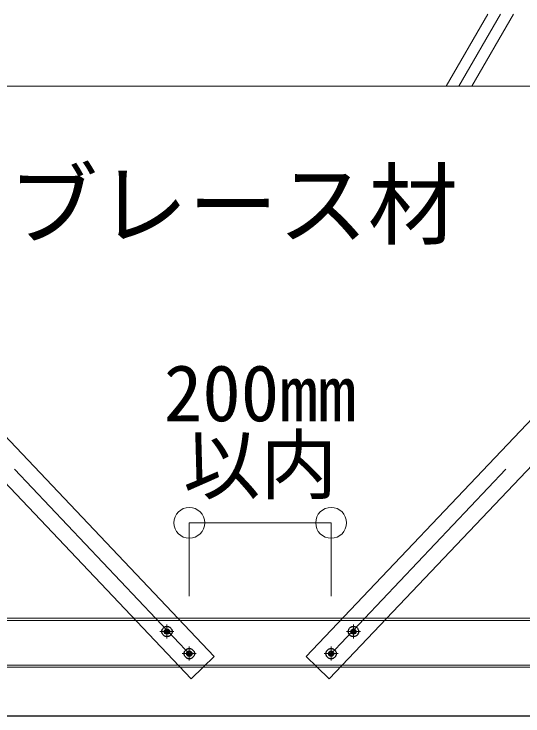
# Model space of a CAD drawing. Units: millimetres, scale not verified. Extents: x -7800 to 7800, y -5387 to 5300.
# Drawn here: x -3890 to -3494, y 651 to 1197 of the extents above; entities that cross this region are included whole.
import ezdxf
from ezdxf.enums import TextEntityAlignment as Align

# ---------------------------------------------------------------- set-up
doc = ezdxf.new("R2010")
doc.units = ezdxf.units.MM
doc.header["$LTSCALE"] = 40
doc.header["$PDMODE"] = 32
doc.header["$PDSIZE"] = 24
doc.linetypes.add('CHAIN1', pattern=[8, 5, -1, 1, -1])
doc.linetypes.add('DASHED1', pattern=[1.8, 1.2, -0.6])
for name, color, linetype, lineweight in [('7-0_中心線', 4, 'CHAIN1', 9), ('7-3_野縁', 2, 'Continuous', 25), ('7-4_ブレース・補強材', 4, 'Continuous', 9), ('7-5_寸法', 4, 'Continuous', 9), ('7-6_文字', 7, 'Continuous', 18), ('7-9_躯体他', 4, 'Continuous', 9), ('7-C_ビス・アンカーボルト・強調図形', 2, 'Continuous', 25)]:
    doc.layers.add(name, color=color, linetype=linetype, lineweight=lineweight)
doc.styles.add('ＭＳ ゴシック', font='')
doc.styles.get('ＭＳ ゴシック').set_extended_font_data('MS Gothic')

msp = doc.modelspace()

# ---------------------------------------------------------------- linework, layer by layer
at = {"layer": '7-0_中心線'}
for p, q in [((-4109.84, 1074.86), (-3743.09, 688.27)), ((-3286.84, 1074.86), (-3653.73, 688.13)), ((-3770.9, 721.84), (-3770.9, 710.95)), ((-3625.78, 721.84), (-3625.78, 710.95)), ((-3776.34, 716.4), (-3765.46, 716.4)), ((-3620.34, 716.4), (-3631.23, 716.4)), ((-3753.52, 704.64), (-3753.52, 693.76)), ((-3643.17, 704.64), (-3643.17, 693.76)), ((-3758.96, 699.2), (-3748.07, 699.2)), ((-3637.72, 699.2), (-3648.61, 699.2))]:
    msp.add_line(p, q, dxfattribs=at)
at = {"layer": '7-3_野縁'}
msp.add_line((-4119.17, 650.71), (-3235.33, 650.71), dxfattribs=at)
at = {"layer": '7-4_ブレース・補強材'}
for p, q in [((-4114.43, 1061.53), (-3752.03, 679.53)), ((-3282.25, 1061.53), (-3644.66, 679.53)), ((-4059.47, 1039.93), (-3734.14, 697)), ((-3337.21, 1039.93), (-3662.55, 697)), ((-4252.84, 726.71), (-2243.84, 726.71)), ((-4252.84, 725.11), (-2243.84, 725.11)), ((-4252.84, 690.31), (-2243.84, 690.31)), ((-4252.84, 688.71), (-2243.84, 688.71)), ((-3752.03, 679.53), (-3742.63, 688.71)), ((-3644.66, 679.53), (-3654.06, 688.71))]:
    msp.add_line(p, q, dxfattribs=at)
at = {"layer": '7-4_ブレース・補強材', "linetype": 'DASHED1'}
for p, q in [((-3742.63, 688.71), (-3734.14, 697)), ((-3654.06, 688.71), (-3662.54, 697))]:
    msp.add_line(p, q, dxfattribs=at)
at = {"layer": '7-5_寸法'}
for p, q in [((-3753.52, 801), (-3753.52, 743.82)), ((-3753.52, 801), (-3643.17, 801)), ((-3643.17, 801), (-3643.17, 743.82))]:
    msp.add_line(p, q, dxfattribs=at)
at = {"layer": '7-5_寸法', "color": 7}
for p in [(-3753.52, 801), (-3643.17, 801)]:
    msp.add_point(p, dxfattribs=at)
at = {"layer": '7-9_躯体他'}
for p, q in [((-3553.71, 1140.74), (-3521.26, 1196.94)), ((-3543.71, 1140.74), (-3511.26, 1196.94)), ((-3533.71, 1140.74), (-3501.26, 1196.94)), ((-4453.6, 1140.74), (-2155.95, 1140.74))]:
    msp.add_line(p, q, dxfattribs=at)
at = {"layer": '7-C_ビス・アンカーボルト・強調図形', "linetype": 'DASHED1'}
for centre in [(-3770.9, 716.4), (-3625.78, 716.4), (-3753.52, 699.2), (-3643.17, 699.2)]:
    msp.add_circle(centre, 4, dxfattribs=at)
at = {"layer": '7-C_ビス・アンカーボルト・強調図形'}
for centre, radius in [((-3770.9, 716.4), 2.05), ((-3770.9, 716.4), 1.7), ((-3625.78, 716.4), 2.05), ((-3625.78, 716.4), 1.7), ((-3753.52, 699.2), 2.05), ((-3753.52, 699.2), 1.7), ((-3643.17, 699.2), 2.05), ((-3643.17, 699.2), 1.7)]:
    msp.add_circle(centre, radius, dxfattribs=at)
for centre, radius, start, end in [((-3772.76, 719.19), 3.35, 274.2468, 303.6215), ((-3773, 714.64), 2.74, 39.9399, 76.1287), ((-3769.04, 713.6), 3.35, 94.2467, 123.6215), ((-3768.8, 718.15), 2.74, 219.9398, 256.1286), ((-3627.64, 713.6), 3.35, 56.3785, 85.7533), ((-3627.88, 718.15), 2.74, 283.8714, 320.0602), ((-3623.69, 714.64), 2.74, 103.8713, 140.0601), ((-3623.93, 719.19), 3.35, 236.3785, 265.7532), ((-3755.37, 701.99), 3.35, 274.2468, 303.6215), ((-3755.62, 697.44), 2.74, 39.9399, 76.1287), ((-3751.66, 696.41), 3.35, 94.2467, 123.6215), ((-3751.42, 700.96), 2.74, 219.9398, 256.1286), ((-3645.02, 696.41), 3.35, 56.3785, 85.7533), ((-3645.26, 700.96), 2.74, 283.8714, 320.0602), ((-3641.07, 697.44), 2.74, 103.8713, 140.0601), ((-3641.31, 701.99), 3.35, 236.3785, 265.7532)]:
    msp.add_arc(centre, radius, start, end, dxfattribs=at)

# ---------------------------------------------------------------- texts
at = {"layer": '7-5_寸法', "style": 'ＭＳ ゴシック'}
for s, p in [('200mm', (-3773.34, 866.84)), ('以内', (-3758.34, 811))]:
    msp.add_text(s, height=43.99, dxfattribs=at).set_placement(p, align=Align.BOTTOM_LEFT)
at = {"layer": '7-6_文字', "style": 'ＭＳ ゴシック'}
msp.add_text('ブレース材', height=51.32, dxfattribs=at).set_placement((-3894.48, 1007.68), align=Align.BOTTOM_LEFT)

doc.saveas('drawing.dxf')
